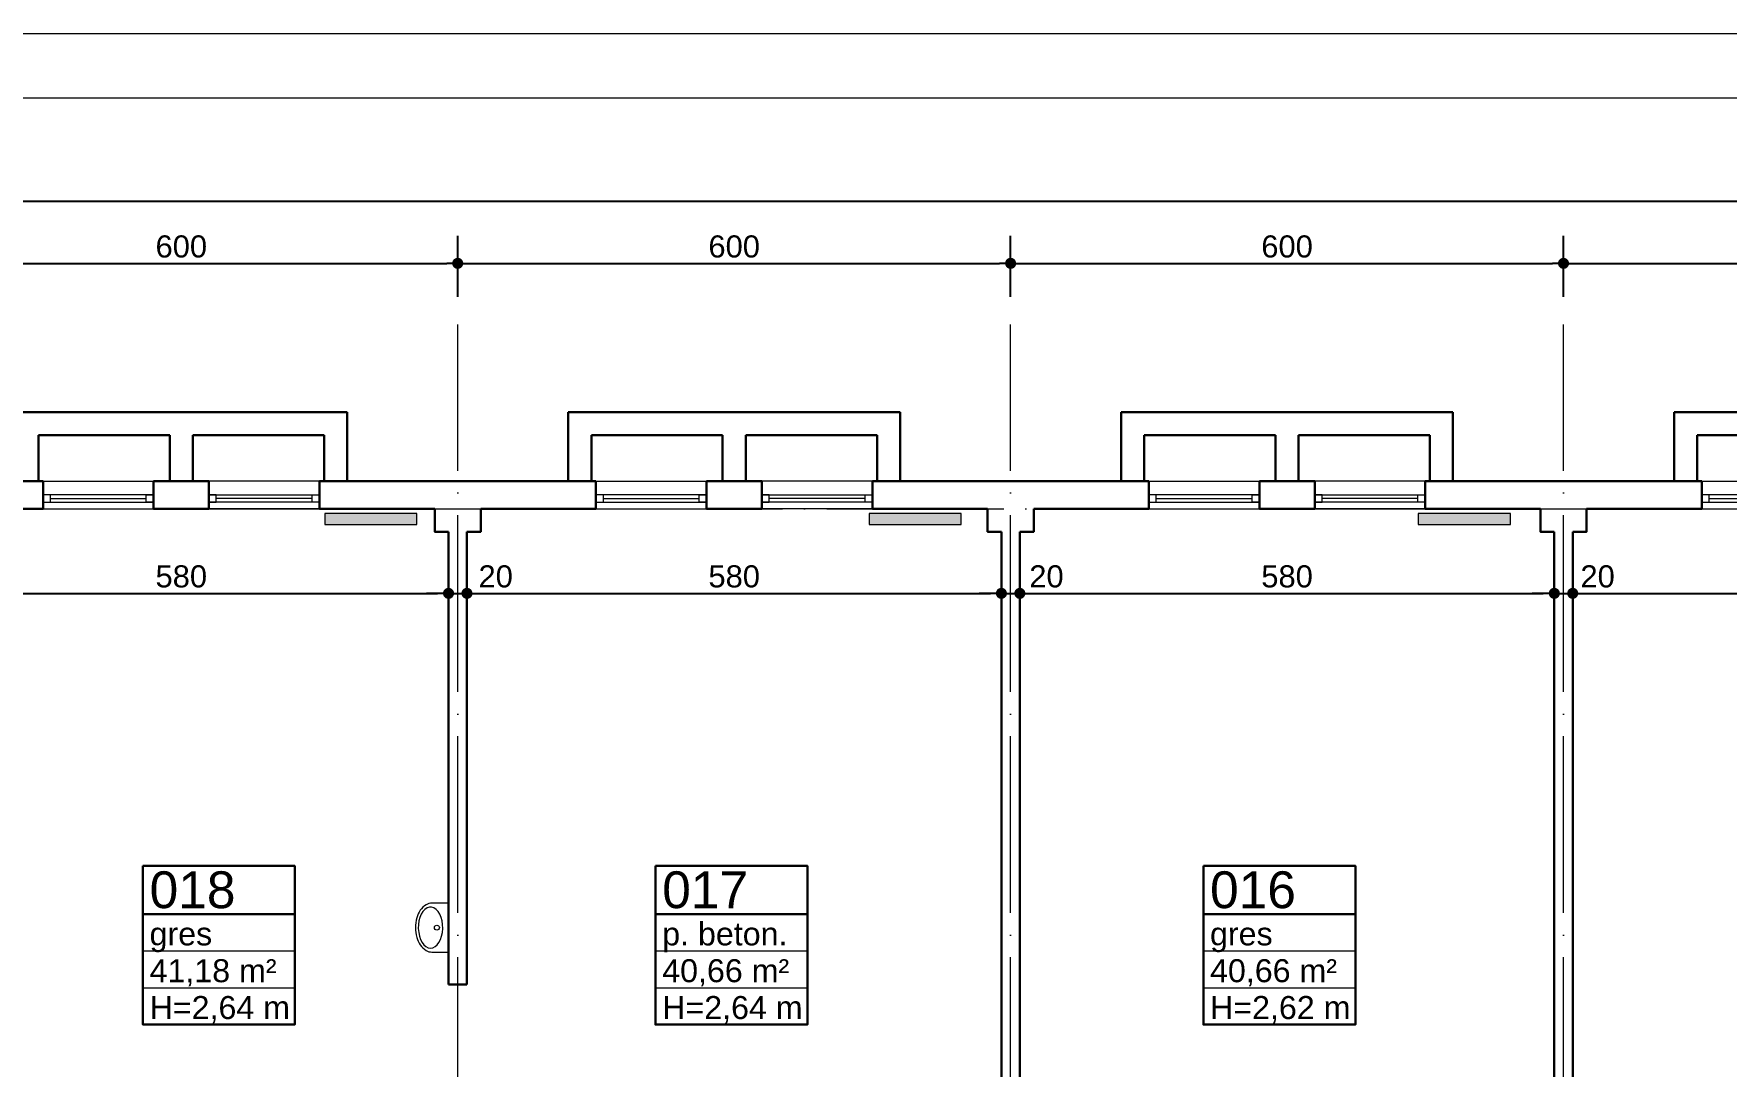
# Model space of a CAD drawing. Header units: millimetres. Extents: x 54 to 8480, y -22812 to 17434.
# Drawn here: x 1773 to 3609, y -15247 to -14126 of the extents above; entities that cross this region are included whole.
import ezdxf

# ---------------------------------------------------------------- set-up
doc = ezdxf.new("R2010")
doc.units = ezdxf.units.MM
doc.linetypes.add('ACAD_ISO04W100', pattern=[30, 24, -3, 0, -3])
for name, color, linetype, lineweight in [('000_armatura', 7, 'Continuous', 0), ('osie', 132, 'ACAD_ISO04W100', 0), ('PLATFORMA', 7, 'Continuous', 0), ('STOLARKA', 97, 'Continuous', 0), ('tabelki', 151, 'Continuous', 0), ('wymiary', 150, 'Continuous', 0)]:
    doc.layers.add(name, color=color, linetype=linetype, lineweight=lineweight)
doc.layers.add('grzejniki', color=104, linetype='Continuous')
doc.layers.add('TABELKI PO UWAGACH', color=5, linetype='Continuous')
doc.styles.get("Standard").update_dxf_attribs({"font": 'arial.ttf'})
doc.dimstyles.new('ISO-25', dxfattribs={"dimtxt": 24, "dimasz": 12, "dimexe": 30, "dimexo": 30, "dimgap": 6, "dimtad": 1, "dimdec": 0, "dimtxsty": 'Standard', "dimblk": 'DOT', "dimcen": 2.5, "dimadec": 0, "dimazin": 0, "dimtfac": 1, "dimtdec": 0, "dimtmove": 0, "dimatfit": 3, "dimldrblk": 'DOT', "dimfxl": 1, "dimarcsym": 0})

# ---------------------------------------------------------------- blocks, each defined once
blk = doc.blocks.new('A$C13771EA7')
at = {"color": 132, "linetype": 'ACAD_ISO04W100', "lineweight": 0, "ltscale": 8}
for p, q in [((631, -2874), (631, 166)), ((1231, -2874), (1231, 166)), ((1831, -2874), (1831, 166)), ((-169, -34), (4311, -34))]:
    blk.add_line(p, q, dxfattribs=at)
blk = doc.blocks.new('_Dot')
at = {"color": 0, "linetype": 'ByBlock', "lineweight": -2}
blk.add_line((-0.5, 0), (-1, 0), dxfattribs=at)
at = {"color": 0, "linetype": 'ByBlock', "lineweight": 0, "const_width": 0.5}
blk.add_lwpolyline([(-0.25, 0, 1), (0.25, 0, 1)], format="xyb", close=True, dxfattribs=at)
blk = doc.blocks.new('*D682')
at = {"layer": 'Defpoints', "color": 0, "linetype": 'Continuous', "lineweight": 30}
for p in [(2232.6, -14374.8), (1632.6, -14441.3), (2232.6, -14441.3)]:
    blk.add_point(p, dxfattribs=at)
at = {"layer": 'wymiary', "color": 0, "linetype": 'Continuous', "lineweight": -2}
for p, q in [((1632.6, -14411.3), (1632.6, -14344.8)), ((2232.6, -14411.3), (2232.6, -14344.8)), ((1644.6, -14374.8), (2220.6, -14374.8))]:
    blk.add_line(p, q, dxfattribs=at)
at = {"layer": 'wymiary', "color": 0, "linetype": 'Continuous', "lineweight": -2, "xscale": 12, "yscale": 12, "zscale": 12, "rotation": 180}
blk.add_blockref('_Dot', (1632.6, -14374.8), dxfattribs=at)
at = {"layer": 'wymiary', "color": 0, "linetype": 'Continuous', "lineweight": -2, "xscale": 12, "yscale": 12, "zscale": 12}
blk.add_blockref('_Dot', (2232.6, -14374.8), dxfattribs=at)
at = {"layer": 'wymiary', "color": 0, "linetype": 'Continuous', "lineweight": 0, "insert": (1932.6, -14356.6), "char_height": 24, "attachment_point": 5}
blk.add_mtext('600', dxfattribs=at)
blk = doc.blocks.new('*D683')
at = {"layer": 'Defpoints', "color": 0, "linetype": 'Continuous', "lineweight": 30}
for p in [(2832.6, -14374.8), (2232.6, -14441.3), (2832.6, -14441.3)]:
    blk.add_point(p, dxfattribs=at)
at = {"layer": 'wymiary', "color": 0, "linetype": 'Continuous', "lineweight": -2}
for p, q in [((2232.6, -14411.3), (2232.6, -14344.8)), ((2832.6, -14411.3), (2832.6, -14344.8)), ((2244.6, -14374.8), (2820.6, -14374.8))]:
    blk.add_line(p, q, dxfattribs=at)
at = {"layer": 'wymiary', "color": 0, "linetype": 'Continuous', "lineweight": -2, "xscale": 12, "yscale": 12, "zscale": 12, "rotation": 180}
blk.add_blockref('_Dot', (2232.6, -14374.8), dxfattribs=at)
at = {"layer": 'wymiary', "color": 0, "linetype": 'Continuous', "lineweight": -2, "xscale": 12, "yscale": 12, "zscale": 12}
blk.add_blockref('_Dot', (2832.6, -14374.8), dxfattribs=at)
at = {"layer": 'wymiary', "color": 0, "linetype": 'Continuous', "lineweight": 0, "insert": (2532.6, -14356.6), "char_height": 24, "attachment_point": 5}
blk.add_mtext('600', dxfattribs=at)
blk = doc.blocks.new('*D684')
at = {"layer": 'Defpoints', "color": 0, "linetype": 'Continuous', "lineweight": 30}
for p in [(3432.6, -14374.8), (2832.6, -14441.3), (3432.6, -14441.3)]:
    blk.add_point(p, dxfattribs=at)
at = {"layer": 'wymiary', "color": 0, "linetype": 'Continuous', "lineweight": -2}
for p, q in [((2832.6, -14411.3), (2832.6, -14344.8)), ((3432.6, -14411.3), (3432.6, -14344.8)), ((2844.6, -14374.8), (3420.6, -14374.8))]:
    blk.add_line(p, q, dxfattribs=at)
at = {"layer": 'wymiary', "color": 0, "linetype": 'Continuous', "lineweight": -2, "xscale": 12, "yscale": 12, "zscale": 12, "rotation": 180}
blk.add_blockref('_Dot', (2832.6, -14374.8), dxfattribs=at)
at = {"layer": 'wymiary', "color": 0, "linetype": 'Continuous', "lineweight": -2, "xscale": 12, "yscale": 12, "zscale": 12}
blk.add_blockref('_Dot', (3432.6, -14374.8), dxfattribs=at)
at = {"layer": 'wymiary', "color": 0, "linetype": 'Continuous', "lineweight": 0, "insert": (3132.6, -14356.6), "char_height": 24, "attachment_point": 5}
blk.add_mtext('600', dxfattribs=at)
blk = doc.blocks.new('*D685')
at = {"layer": 'Defpoints', "color": 0, "linetype": 'Continuous', "lineweight": 30}
for p in [(4032.6, -14374.8), (3432.6, -14441.3), (4032.6, -14441.3)]:
    blk.add_point(p, dxfattribs=at)
at = {"layer": 'wymiary', "color": 0, "linetype": 'Continuous', "lineweight": -2}
for p, q in [((3432.6, -14411.3), (3432.6, -14344.8)), ((4032.6, -14411.3), (4032.6, -14344.8)), ((3444.6, -14374.8), (4020.6, -14374.8))]:
    blk.add_line(p, q, dxfattribs=at)
at = {"layer": 'wymiary', "color": 0, "linetype": 'Continuous', "lineweight": -2, "xscale": 12, "yscale": 12, "zscale": 12, "rotation": 180}
blk.add_blockref('_Dot', (3432.6, -14374.8), dxfattribs=at)
at = {"layer": 'wymiary', "color": 0, "linetype": 'Continuous', "lineweight": -2, "xscale": 12, "yscale": 12, "zscale": 12}
blk.add_blockref('_Dot', (4032.6, -14374.8), dxfattribs=at)
at = {"layer": 'wymiary', "color": 0, "linetype": 'Continuous', "lineweight": 0, "insert": (3732.6, -14356.6), "char_height": 24, "attachment_point": 5}
blk.add_mtext('600', dxfattribs=at)
blk = doc.blocks.new('*D707')
at = {"layer": 'Defpoints', "color": 0, "linetype": 'Continuous', "lineweight": 30}
for p in [(5743.6, -14307.2), (1601.6, -14607.3), (5743.6, -14607.3)]:
    blk.add_point(p, dxfattribs=at)
at = {"layer": 'wymiary', "color": 0, "linetype": 'Continuous', "lineweight": -2}
for p, q in [((1601.6, -14577.3), (1601.6, -14277.2)), ((5743.6, -14577.3), (5743.6, -14277.2)), ((1613.6, -14307.2), (5731.6, -14307.2))]:
    blk.add_line(p, q, dxfattribs=at)
at = {"layer": 'wymiary', "color": 0, "linetype": 'Continuous', "lineweight": -2, "xscale": 12, "yscale": 12, "zscale": 12, "rotation": 180}
blk.add_blockref('_Dot', (1601.6, -14307.2), dxfattribs=at)
at = {"layer": 'wymiary', "color": 0, "linetype": 'Continuous', "lineweight": -2, "xscale": 12, "yscale": 12, "zscale": 12}
blk.add_blockref('_Dot', (5743.6, -14307.2), dxfattribs=at)
at = {"layer": 'wymiary', "color": 0, "linetype": 'Continuous', "lineweight": 0, "insert": (3672.6, -14289.1), "char_height": 24, "attachment_point": 5}
blk.add_mtext('4142', dxfattribs=at)
blk = doc.blocks.new('*D727')
at = {"layer": 'Defpoints', "color": 0, "linetype": 'Continuous', "lineweight": 0}
for p in [(1642.6, -14666.3), (2222.6, -14666.3), (2222.6, -14733.2)]:
    blk.add_point(p, dxfattribs=at)
at = {"layer": 'wymiary', "color": 0, "linetype": 'Continuous', "lineweight": -2}
for p, q in [((1642.6, -14696.3), (1642.6, -14763.2)), ((2222.6, -14696.3), (2222.6, -14763.2)), ((1654.6, -14733.2), (2210.6, -14733.2))]:
    blk.add_line(p, q, dxfattribs=at)
at = {"layer": 'wymiary', "color": 0, "linetype": 'Continuous', "lineweight": -2, "xscale": 12, "yscale": 12, "zscale": 12, "rotation": 180}
blk.add_blockref('_Dot', (1642.6, -14733.2), dxfattribs=at)
at = {"layer": 'wymiary', "color": 0, "linetype": 'Continuous', "lineweight": -2, "xscale": 12, "yscale": 12, "zscale": 12}
blk.add_blockref('_Dot', (2222.6, -14733.2), dxfattribs=at)
at = {"layer": 'wymiary', "color": 0, "linetype": 'Continuous', "lineweight": 0, "insert": (1932.6, -14714.9), "char_height": 24, "attachment_point": 5}
blk.add_mtext('580', dxfattribs=at)
blk = doc.blocks.new('*D728')
at = {"layer": 'Defpoints', "color": 0, "linetype": 'Continuous', "lineweight": 0}
for p in [(2222.6, -14666.3), (2242.6, -14666.3), (2242.6, -14733.2)]:
    blk.add_point(p, dxfattribs=at)
at = {"layer": 'wymiary', "color": 0, "linetype": 'Continuous', "lineweight": -2}
for p, q in [((2222.6, -14696.3), (2222.6, -14763.2)), ((2242.6, -14696.3), (2242.6, -14763.2)), ((2210.6, -14733.2), (2198.6, -14733.2)), ((2222.6, -14733.2), (2242.6, -14733.2)), ((2254.6, -14733.2), (2266.6, -14733.2))]:
    blk.add_line(p, q, dxfattribs=at)
at = {"layer": 'wymiary', "color": 0, "linetype": 'Continuous', "lineweight": -2, "xscale": 12, "yscale": 12, "zscale": 12}
blk.add_blockref('_Dot', (2222.6, -14733.2), dxfattribs=at)
at = {"layer": 'wymiary', "color": 0, "linetype": 'Continuous', "lineweight": -2, "xscale": 12, "yscale": 12, "zscale": 12, "rotation": 180}
blk.add_blockref('_Dot', (2242.6, -14733.2), dxfattribs=at)
at = {"layer": 'wymiary', "color": 0, "linetype": 'Continuous', "lineweight": 0, "insert": (2273.8, -14714.9), "char_height": 24, "attachment_point": 5}
blk.add_mtext('20', dxfattribs=at)
blk = doc.blocks.new('*D729')
at = {"layer": 'Defpoints', "color": 0, "linetype": 'Continuous', "lineweight": 0}
for p in [(2242.6, -14666.3), (2822.6, -14666.3), (2822.6, -14733.2)]:
    blk.add_point(p, dxfattribs=at)
at = {"layer": 'wymiary', "color": 0, "linetype": 'Continuous', "lineweight": -2}
for p, q in [((2242.6, -14696.3), (2242.6, -14763.2)), ((2822.6, -14696.3), (2822.6, -14763.2)), ((2254.6, -14733.2), (2810.6, -14733.2))]:
    blk.add_line(p, q, dxfattribs=at)
at = {"layer": 'wymiary', "color": 0, "linetype": 'Continuous', "lineweight": -2, "xscale": 12, "yscale": 12, "zscale": 12, "rotation": 180}
blk.add_blockref('_Dot', (2242.6, -14733.2), dxfattribs=at)
at = {"layer": 'wymiary', "color": 0, "linetype": 'Continuous', "lineweight": -2, "xscale": 12, "yscale": 12, "zscale": 12}
blk.add_blockref('_Dot', (2822.6, -14733.2), dxfattribs=at)
at = {"layer": 'wymiary', "color": 0, "linetype": 'Continuous', "lineweight": 0, "insert": (2532.6, -14714.9), "char_height": 24, "attachment_point": 5}
blk.add_mtext('580', dxfattribs=at)
blk = doc.blocks.new('*D730')
at = {"layer": 'Defpoints', "color": 0, "linetype": 'Continuous', "lineweight": 0}
for p in [(2822.6, -14666.3), (2842.6, -14666.3), (2842.6, -14733.2)]:
    blk.add_point(p, dxfattribs=at)
at = {"layer": 'wymiary', "color": 0, "linetype": 'Continuous', "lineweight": -2}
for p, q in [((2822.6, -14696.3), (2822.6, -14763.2)), ((2842.6, -14696.3), (2842.6, -14763.2)), ((2810.6, -14733.2), (2798.6, -14733.2)), ((2822.6, -14733.2), (2842.6, -14733.2)), ((2854.6, -14733.2), (2866.6, -14733.2))]:
    blk.add_line(p, q, dxfattribs=at)
at = {"layer": 'wymiary', "color": 0, "linetype": 'Continuous', "lineweight": -2, "xscale": 12, "yscale": 12, "zscale": 12}
blk.add_blockref('_Dot', (2822.6, -14733.2), dxfattribs=at)
at = {"layer": 'wymiary', "color": 0, "linetype": 'Continuous', "lineweight": -2, "xscale": 12, "yscale": 12, "zscale": 12, "rotation": 180}
blk.add_blockref('_Dot', (2842.6, -14733.2), dxfattribs=at)
at = {"layer": 'wymiary', "color": 0, "linetype": 'Continuous', "lineweight": 0, "insert": (2871.5, -14714.9), "char_height": 24, "attachment_point": 5}
blk.add_mtext('20', dxfattribs=at)
blk = doc.blocks.new('*D731')
at = {"layer": 'Defpoints', "color": 0, "linetype": 'Continuous', "lineweight": 0}
for p in [(2842.6, -14666.3), (3422.6, -14666.3), (3422.6, -14733.2)]:
    blk.add_point(p, dxfattribs=at)
at = {"layer": 'wymiary', "color": 0, "linetype": 'Continuous', "lineweight": -2}
for p, q in [((2842.6, -14696.3), (2842.6, -14763.2)), ((3422.6, -14696.3), (3422.6, -14763.2)), ((2854.6, -14733.2), (3410.6, -14733.2))]:
    blk.add_line(p, q, dxfattribs=at)
at = {"layer": 'wymiary', "color": 0, "linetype": 'Continuous', "lineweight": -2, "xscale": 12, "yscale": 12, "zscale": 12, "rotation": 180}
blk.add_blockref('_Dot', (2842.6, -14733.2), dxfattribs=at)
at = {"layer": 'wymiary', "color": 0, "linetype": 'Continuous', "lineweight": -2, "xscale": 12, "yscale": 12, "zscale": 12}
blk.add_blockref('_Dot', (3422.6, -14733.2), dxfattribs=at)
at = {"layer": 'wymiary', "color": 0, "linetype": 'Continuous', "lineweight": 0, "insert": (3132.6, -14714.9), "char_height": 24, "attachment_point": 5}
blk.add_mtext('580', dxfattribs=at)
blk = doc.blocks.new('*D732')
at = {"layer": 'Defpoints', "color": 0, "linetype": 'Continuous', "lineweight": 0}
for p in [(3422.6, -14666.3), (3442.6, -14666.3), (3442.6, -14733.2)]:
    blk.add_point(p, dxfattribs=at)
at = {"layer": 'wymiary', "color": 0, "linetype": 'Continuous', "lineweight": -2}
for p, q in [((3422.6, -14696.3), (3422.6, -14763.2)), ((3442.6, -14696.3), (3442.6, -14763.2)), ((3410.6, -14733.2), (3398.6, -14733.2)), ((3422.6, -14733.2), (3442.6, -14733.2)), ((3454.6, -14733.2), (3466.6, -14733.2))]:
    blk.add_line(p, q, dxfattribs=at)
at = {"layer": 'wymiary', "color": 0, "linetype": 'Continuous', "lineweight": -2, "xscale": 12, "yscale": 12, "zscale": 12}
blk.add_blockref('_Dot', (3422.6, -14733.2), dxfattribs=at)
at = {"layer": 'wymiary', "color": 0, "linetype": 'Continuous', "lineweight": -2, "xscale": 12, "yscale": 12, "zscale": 12, "rotation": 180}
blk.add_blockref('_Dot', (3442.6, -14733.2), dxfattribs=at)
at = {"layer": 'wymiary', "color": 0, "linetype": 'Continuous', "lineweight": 0, "insert": (3469.6, -14714.9), "char_height": 24, "attachment_point": 5}
blk.add_mtext('20', dxfattribs=at)
blk = doc.blocks.new('*D733')
at = {"layer": 'Defpoints', "color": 0, "linetype": 'Continuous', "lineweight": 0}
for p in [(3442.6, -14666.3), (4022.6, -14666.3), (4022.6, -14733.2)]:
    blk.add_point(p, dxfattribs=at)
at = {"layer": 'wymiary', "color": 0, "linetype": 'Continuous', "lineweight": -2}
for p, q in [((3442.6, -14696.3), (3442.6, -14763.2)), ((4022.6, -14696.3), (4022.6, -14763.2)), ((3454.6, -14733.2), (4010.6, -14733.2))]:
    blk.add_line(p, q, dxfattribs=at)
at = {"layer": 'wymiary', "color": 0, "linetype": 'Continuous', "lineweight": -2, "xscale": 12, "yscale": 12, "zscale": 12, "rotation": 180}
blk.add_blockref('_Dot', (3442.6, -14733.2), dxfattribs=at)
at = {"layer": 'wymiary', "color": 0, "linetype": 'Continuous', "lineweight": -2, "xscale": 12, "yscale": 12, "zscale": 12}
blk.add_blockref('_Dot', (4022.6, -14733.2), dxfattribs=at)
at = {"layer": 'wymiary', "color": 0, "linetype": 'Continuous', "lineweight": 0, "insert": (3732.6, -14714.9), "char_height": 24, "attachment_point": 5}
blk.add_mtext('580', dxfattribs=at)
blk = doc.blocks.new('A$C6D0F178D')
at = {"lineweight": 30}
for p, q in [((-150, 0), (-150, -30)), ((-30, 0), (30, 0)), ((-30, 0), (-30, -30)), ((30, 0), (30, -30)), ((150, 0), (150, -30)), ((-180, -30), (-180, -105)), ((-155, -30), (-155, -80)), ((-30, -30), (30, -30)), ((-12.5, -80), (-12.5, -30)), ((12.5, -80), (12.5, -30)), ((155, -30), (155, -80)), ((180, -30), (180, -105)), ((-155, -80), (-12.5, -80)), ((12.5, -80), (155, -80)), ((-180, -105), (180, -105))]:
    blk.add_line(p, q, dxfattribs=at)
at = {"layer": 'STOLARKA', "color": 7, "lineweight": 0}
for p, q in [((-150, 0), (-30, 0)), ((150, 0), (30, 0)), ((-142, -11), (-38, -11)), ((142, -11), (38, -11)), ((-150, -30), (-30, -30)), ((150, -30), (30, -30))]:
    blk.add_line(p, q, dxfattribs=at)
for points in [[(-150, -7), (-30, -7), (-30, -15), (-150, -15)], [(-150, -7), (-142, -7), (-142, -15), (-150, -15)], [(-30, -7), (-38, -7), (-38, -15), (-30, -15)], [(150, -7), (30, -7), (30, -15), (150, -15)], [(30, -7), (38, -7), (38, -15), (30, -15)], [(150, -7), (142, -7), (142, -15), (150, -15)]]:
    blk.add_lwpolyline(points, close=True, dxfattribs=at)
blk = doc.blocks.new('A$C508466D2')
at = {"layer": 'grzejniki', "linetype": 'Continuous', "lineweight": 0}
blk.add_hatch(color=256, dxfattribs=at).paths.add_polyline_path([(-50, -12), (50, -12), (50, 0), (-50, 0)])
blk.add_lwpolyline([(-50, -12), (50, -12), (50, 0), (-50, 0)], close=True, dxfattribs=at)
blk = doc.blocks.new('A$C4F134952')
for p, q in [((0, 26.6), (-18, 26.6)), ((0, -26.6), (0, 26.6)), ((-18, -26.6), (0, -26.6))]:
    blk.add_line(p, q)
blk.add_lwpolyline([(-18, 26.6, 0.138474), (-24.4, 24.8, 0.107069), (-30.7, 18.8, 0.080452), (-34.5, 10.6, 0.068264), (-35.9, 0, 0.068264), (-34.5, -10.6, 0.080452), (-30.7, -18.8, 0.107069), (-24.4, -24.8, 0.138474), (-18, -26.6, 0.138474)], format="xyb")
at = {"flags": 128}
blk.add_lwpolyline([(-19.5, -22.2), (-17, -21.8), (-14.6, -20.6), (-12.4, -18.6), (-10.4, -16), (-8.8, -12.9), (-7.5, -9.2), (-6.7, -5.2), (-6.3, -1), (-6.4, 3.2), (-7, 7.3), (-8.1, 11.1), (-9.5, 14.5), (-11.4, 17.4), (-13.5, 19.7), (-15.8, 21.3), (-18.3, 22.1), (-20.8, 22.1), (-23.3, 21.3), (-25.6, 19.7), (-27.7, 17.4), (-29.6, 14.5), (-31, 11.1), (-32.1, 7.3), (-32.7, 3.2), (-32.8, -1), (-32.4, -5.2), (-31.6, -9.2), (-30.3, -12.9), (-28.7, -16), (-26.7, -18.6), (-24.5, -20.6), (-22.1, -21.8)], close=True, dxfattribs=at)
blk.add_circle((-12.6, 0), 2.66)

msp = doc.modelspace()

# ---------------------------------------------------------------- linework, layer by layer
at = {"lineweight": 30}
for p, q in [((1602.6, -14611.3), (1782.6, -14611.3)), ((2082.6, -14611.3), (2382.6, -14611.3)), ((2682.6, -14611.3), (2982.6, -14611.3)), ((3282.6, -14611.3), (3582.6, -14611.3)), ((1657.6, -14641.3), (1782.6, -14641.3)), ((2082.6, -14641.3), (2207.6, -14641.3)), ((2257.6, -14641.3), (2382.6, -14641.3)), ((2682.6, -14641.3), (2807.6, -14641.3)), ((2857.6, -14641.3), (2982.6, -14641.3)), ((3282.6, -14641.3), (3407.6, -14641.3)), ((3457.6, -14641.3), (3582.6, -14641.3))]:
    msp.add_line(p, q, dxfattribs=at)
at = {"linetype": 'Continuous', "lineweight": 30}
for p, q in [((2222.6, -14666.3), (2222.6, -15157.9)), ((2242.6, -14666.3), (2242.6, -15157.9)), ((2822.6, -14666.3), (2822.6, -15336.3)), ((2842.6, -14666.3), (2842.6, -15336.3)), ((3422.6, -14666.3), (3422.6, -15336.3)), ((3442.6, -14666.3), (3442.6, -15336.3)), ((2222.6, -15157.9), (2242.6, -15157.9))]:
    msp.add_line(p, q, dxfattribs=at)
at = {"lineweight": 30}
for points in [[(2222.6, -14666.3), (2207.6, -14666.3), (2207.6, -14641.3)], [(2257.6, -14641.3), (2257.6, -14666.3), (2242.6, -14666.3)], [(2822.6, -14666.3), (2807.6, -14666.3), (2807.6, -14641.3)], [(2857.6, -14641.3), (2857.6, -14666.3), (2842.6, -14666.3)], [(3422.6, -14666.3), (3407.6, -14666.3), (3407.6, -14641.3)], [(3457.6, -14641.3), (3457.6, -14666.3), (3442.6, -14666.3)]]:
    msp.add_lwpolyline(points, dxfattribs=at)
at = {"layer": 'PLATFORMA', "color": 7, "lineweight": 0}
for points in [[(917.8, -17860.5), (7011.6, -17860.5), (7011.6, -14125.5), (917.8, -14125.5)], [(1301.6, -17790.5), (6941.6, -17790.5), (6941.6, -14195.5), (1301.6, -14195.5)]]:
    msp.add_lwpolyline(points, close=True, dxfattribs=at)
at = {"layer": 'TABELKI PO UWAGACH', "color": 30, "linetype": 'Continuous', "lineweight": 30}
for p, q in [((1891, -15081.6), (2055.8, -15081.6)), ((2447.2, -15081.6), (2612.1, -15081.6)), ((3041.8, -15081.6), (3206.7, -15081.6))]:
    msp.add_line(p, q, dxfattribs=at)
at = {"layer": 'TABELKI PO UWAGACH', "color": 30, "linetype": 'Continuous', "lineweight": 0}
for p, q in [((1891, -15121.6), (2055.8, -15121.6)), ((2447.2, -15121.6), (2612.1, -15121.6)), ((3041.8, -15121.6), (3206.7, -15121.6)), ((1891, -15161.6), (2055.8, -15161.6)), ((2447.2, -15161.6), (2612.1, -15161.6)), ((3041.8, -15161.6), (3206.7, -15161.6))]:
    msp.add_line(p, q, dxfattribs=at)
at = {"layer": 'TABELKI PO UWAGACH', "color": 30, "linetype": 'Continuous', "lineweight": 30}
for points in [[(1891, -15029.2), (2055.8, -15029.2), (2055.8, -15201.6), (1891, -15201.6)], [(2447.2, -15029.2), (2612.1, -15029.2), (2612.1, -15201.6), (2447.2, -15201.6)], [(3041.8, -15029.2), (3206.7, -15029.2), (3206.7, -15201.6), (3041.8, -15201.6)]]:
    msp.add_lwpolyline(points, close=True, dxfattribs=at)

# ---------------------------------------------------------------- block references
at = {"linetype": 'Continuous', "lineweight": 0, "xscale": -1, "rotation": 180}
for p in [(1932.6, -14641.3), (2532.6, -14641.3), (3132.6, -14641.3), (3732.6, -14641.3)]:
    msp.add_blockref('A$C6D0F178D', p, dxfattribs=at)
at = {"layer": '000_armatura'}
msp.add_blockref('A$C4F134952', (2222.6, -15096.2), dxfattribs=at)
at = {"layer": 'grzejniki', "linetype": 'Continuous', "lineweight": 0}
for p in [(2138.3, -14646.3), (2729.1, -14646.3), (3325, -14646.3)]:
    msp.add_blockref('A$C508466D2', p, dxfattribs=at)
at = {"layer": 'osie', "lineweight": 30}
msp.add_blockref('A$C13771EA7', (1601.6, -14607.3), dxfattribs=at)

# ---------------------------------------------------------------- texts
at = {"layer": 'tabelki', "color": 5, "linetype": 'Continuous', "lineweight": 0, "attachment_point": 1}
for s, insert, char_height, width in [('\\pxql;018', (1898.2, -15035.1), 40, 47.056), ('\\pxql;017', (2454.5, -15035.1), 40, 47.056), ('\\pxql;016', (3049, -15035.1), 40, 47.056), ('\\pxql;gres', (1898.2, -15090.5), 25, 194.396), ('\\pxql;p. beton.', (2454.5, -15090.5), 25, 194.396), ('\\pxql;gres', (3049, -15090.5), 25, 194.396), ('\\pxql;41,18 m²', (1898.2, -15130.5), 25, 160.906), ('\\pxql;40,66 m²', (2454.5, -15130.5), 25, 160.906), ('\\pxql;40,66 m²', (3049, -15130.5), 25, 160.906), ('\\pxql;H=2,64 m', (1898.2, -15170.5), 25, 182.523), ('\\pxql;H=2,64 m', (2454.5, -15170.5), 25, 182.523), ('\\pxql;H=2,62 m', (3049, -15170.5), 25, 182.523)]:
    msp.add_mtext(s, dxfattribs=dict(at, insert=insert, char_height=char_height, width=width))

# ---------------------------------------------------------------- dimensions: what is measured, and where the dimension line sits
at = {"layer": 'wymiary', "linetype": 'Continuous', "lineweight": 0}
for base, p1, p2, picture, middle in [((5743.6, -14307.2), (1601.6, -14607.3), (5743.6, -14607.3), '*D707', (3672.6, -14289.1)), ((2232.6, -14374.8), (1632.6, -14441.3), (2232.6, -14441.3), '*D682', (1932.6, -14356.6)), ((2222.6, -14733.2), (1642.6, -14666.3), (2222.6, -14666.3), '*D727', (1932.6, -14714.9))]:
    dim = msp.add_linear_dim(base=base, p1=p1, p2=p2, dimstyle='ISO-25', dxfattribs=at)
    dim.commit()
    dim.dimension.update_dxf_attribs({"geometry": picture, "text_midpoint": middle})
for base, p1, p2, picture, middle in [((2832.6, -14374.8), (2232.6, -14441.3), (2832.6, -14441.3), '*D683', (2532.6, -14356.6)), ((3432.6, -14374.8), (2832.6, -14441.3), (3432.6, -14441.3), '*D684', (3132.6, -14356.6)), ((4032.6, -14374.8), (3432.6, -14441.3), (4032.6, -14441.3), '*D685', (3732.6, -14356.6)), ((2822.6, -14733.2), (2242.6, -14666.3), (2822.6, -14666.3), '*D729', (2532.6, -14714.9)), ((3422.6, -14733.2), (2842.6, -14666.3), (3422.6, -14666.3), '*D731', (3132.6, -14714.9)), ((4022.6, -14733.2), (3442.6, -14666.3), (4022.6, -14666.3), '*D733', (3732.6, -14714.9))]:
    dim = msp.add_linear_dim(base=base, p1=p1, p2=p2, dimstyle='ISO-25', override={"dimtmove": 1}, dxfattribs=at)
    dim.commit()
    dim.dimension.update_dxf_attribs({"geometry": picture, "text_midpoint": middle})
for base, p1, p2, picture, middle in [((2242.6, -14733.2), (2222.6, -14666.3), (2242.6, -14666.3), '*D728', (2273.8, -14733.2)), ((2842.6, -14733.2), (2822.6, -14666.3), (2842.6, -14666.3), '*D730', (2871.5, -14733.2)), ((3442.6, -14733.2), (3422.6, -14666.3), (3442.6, -14666.3), '*D732', (3469.6, -14733.2))]:
    dim = msp.add_linear_dim(base=base, p1=p1, p2=p2, dimstyle='ISO-25', override={"dimtmove": 1}, dxfattribs=at)
    dim.commit()
    dim.dimension.update_dxf_attribs({"geometry": picture, "text_midpoint": middle, "dimtype": 160})

doc.saveas('drawing.dxf')
